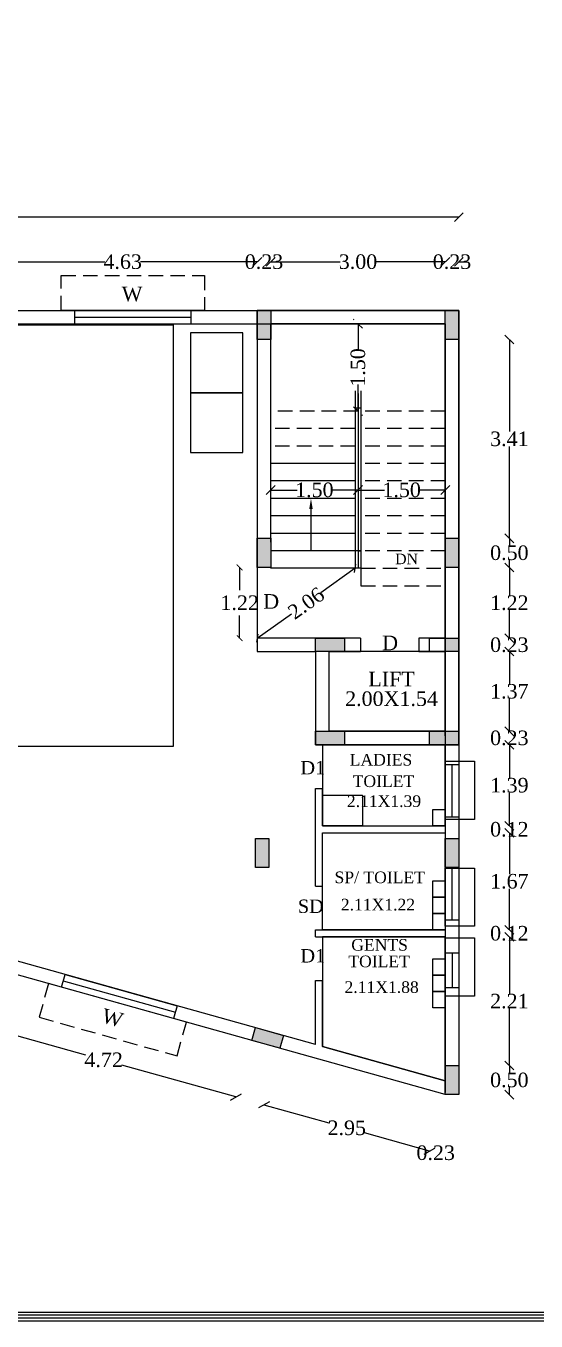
# Model space of a CAD drawing. Header units: metres. Extents: x 0 to 230, y 0 to 91.
# Drawn here: x 50.77 to 59.54, y 19.3 to 41.55 of the extents above; entities that cross this region are included whole.
import ezdxf
from ezdxf.enums import TextEntityAlignment as Align

# ---------------------------------------------------------------- set-up
doc = ezdxf.new("R2010")
doc.units = ezdxf.units.M
doc.header["$MEASUREMENT"] = 0
doc.header["$PDMODE"] = 33
doc.header["$PDSIZE"] = -3
doc.linetypes.add('HIDDEN', pattern=[0.375, 0.25, -0.125])
for name, color, linetype in [('BLK_1_FLR_1_BLT_UP_AREA', 1, 'Continuous'), ('BLK_1_FLR_1_DRINKING_WATER', 1, 'Continuous'), ('BLK_1_FLR_1_EXIT_WIDTH_DOOR', 2, 'Continuous'), ('BLK_1_FLR_1_LIFT_1', 30, 'Continuous'), ('BLK_1_FLR_1_REGULAR_ROOM', 1, 'Continuous'), ('BLK_1_FLR_1_SP_WC', 233, 'Continuous'), ('BLK_1_FLR_1_URINAL', 235, 'Continuous'), ('BLK_1_FLR_1_WASH', 57, 'Continuous'), ('BLK_1_FLR_1_WATER_CLOSET', 3, 'Continuous'), ('TOILET_VENTILATION', 6, 'Continuous')]:
    doc.layers.add(name, color=color, linetype=linetype)
doc.layers.add('DIST_EXIT', color=7, linetype='Continuous', lineweight=0)
doc.layers.add('FLOOR-GROUND', color=7, linetype='Continuous', lineweight=35)
doc.styles.add('Isa-', font='times.ttf')
doc.styles.get("Standard").update_dxf_attribs({"font": 'times.ttf', "height": 0.25})
doc.dimstyles.new('ISO-25', dxfattribs={"dimscale": 0, "dimtxt": 0.25, "dimasz": 0.15, "dimexe": 1.25, "dimexo": 0.625, "dimgap": 0, "dimtad": 0, "dimtih": 1, "dimtoh": 1, "dimzin": 1, "dimdsep": 46, "dimtxsty": 'Standard', "dimblk": 'OBLIQUE', "dimcen": 0, "dimse1": 1, "dimse2": 1, "dimclrd": 1, "dimclrt": 3, "dimadec": 0, "dimazin": 2, "dimtfac": 1, "dimtix": 1, "dimtofl": 0, "dimtmove": 0, "dimatfit": 3, "dimfxl": 0, "dimtolj": 1, "dimarcsym": 0})
doc.dimstyles.new('STANDARD$0', dxfattribs={"dimtxt": 0.5, "dimasz": 0.1, "dimexe": 2, "dimexo": 2, "dimgap": 0, "dimtad": 0, "dimzin": 0, "dimdsep": 46, "dimtxsty": 'Standard', "dimblk": 'OBLIQUE', "dimcen": -0.0625, "dimse1": 1, "dimse2": 1, "dimclrd": 3, "dimclre": 9, "dimadec": 0, "dimazin": 0, "dimtfac": 1, "dimtix": 1, "dimtofl": 0, "dimtmove": 2, "dimatfit": 3, "dimldrblk": 'OBLIQUE', "dimfxl": 0, "dimtolj": 1, "dimtzin": 0, "dimarcsym": 0})

# ---------------------------------------------------------------- blocks, each defined once
blk = doc.blocks.new('_Oblique')
at = {"color": 0, "linetype": 'ByBlock', "lineweight": -2}
blk.add_line((-0.5, -0.5), (0.5, 0.5), dxfattribs=at)
blk = doc.blocks.new('*D20')
at = {"color": 1, "lineweight": -2}
for p, q in [((56.477, 33.576), (56.932, 33.576)), ((57.977, 33.576), (57.522, 33.576))]:
    blk.add_line(p, q, dxfattribs=at)
at = {"layer": 'Defpoints', "color": 0}
for p in [(56.477, 33.576), (57.977, 33.576), (57.977, 33.576)]:
    blk.add_point(p, dxfattribs=at)
at = {"color": 1, "lineweight": -2, "xscale": 0.15, "yscale": 0.15, "zscale": 0.15, "rotation": 180}
blk.add_blockref('_Oblique', (56.477, 33.576), dxfattribs=at)
at = {"color": 1, "lineweight": -2, "xscale": 0.15, "yscale": 0.15, "zscale": 0.15}
blk.add_blockref('_Oblique', (57.977, 33.576), dxfattribs=at)
at = {"color": 3, "insert": (57.227, 33.576), "char_height": 0.25, "attachment_point": 5}
blk.add_mtext('\\A1;1.50', dxfattribs=at)
blk = doc.blocks.new('*D21')
at = {"color": 1, "lineweight": -2}
for p, q in [((54.977, 33.576), (55.432, 33.576)), ((56.477, 33.576), (56.022, 33.576))]:
    blk.add_line(p, q, dxfattribs=at)
at = {"layer": 'Defpoints', "color": 0}
for p in [(54.977, 33.576), (56.477, 33.576), (56.477, 33.576)]:
    blk.add_point(p, dxfattribs=at)
at = {"color": 1, "lineweight": -2, "xscale": 0.15, "yscale": 0.15, "zscale": 0.15, "rotation": 180}
blk.add_blockref('_Oblique', (54.977, 33.576), dxfattribs=at)
at = {"color": 1, "lineweight": -2, "xscale": 0.15, "yscale": 0.15, "zscale": 0.15}
blk.add_blockref('_Oblique', (56.477, 33.576), dxfattribs=at)
at = {"color": 3, "insert": (55.727, 33.576), "char_height": 0.25, "attachment_point": 5}
blk.add_mtext('\\A1;1.50', dxfattribs=at)
blk = doc.blocks.new('*D22')
at = {"color": 1, "lineweight": -2}
for p, q in [((56.477, 36.431), (56.477, 35.975)), ((56.477, 34.931), (56.477, 35.386))]:
    blk.add_line(p, q, dxfattribs=at)
at = {"layer": 'Defpoints', "color": 0, "linetype": 'HIDDEN'}
for p in [(56.477, 36.431), (56.477, 34.931), (56.477, 34.931)]:
    blk.add_point(p, dxfattribs=at)
at = {"color": 1, "linetype": 'HIDDEN', "lineweight": -2, "xscale": 0.15, "yscale": 0.15, "zscale": 0.15}
for p, rotation in [((56.477, 36.431), 90), ((56.477, 34.931), 270)]:
    blk.add_blockref('_Oblique', p, dxfattribs=dict(at, rotation=rotation))
at = {"color": 3, "linetype": 'HIDDEN', "insert": (56.477, 35.681), "char_height": 0.25, "attachment_point": 5, "rotation": 90}
blk.add_mtext('\\A1;1.50', dxfattribs=at)
blk = doc.blocks.new('_ArchTick')
at = {"color": 0, "linetype": 'ByBlock', "const_width": 0.15}
blk.add_lwpolyline([(-0.5, -0.5), (0.5, 0.5)], dxfattribs=at)
blk = doc.blocks.new('*D111')
at = {"layer": 'BLK_1_FLR_1_EXIT_WIDTH_DOOR', "lineweight": -2}
for p, q in [((54.444, 32.246), (54.444, 31.856)), ((54.444, 31.031), (54.444, 31.421))]:
    blk.add_line(p, q, dxfattribs=at)
at = {"layer": 'Defpoints', "color": 0}
for p in [(54.444, 32.246), (54.747, 32.246), (54.747, 31.031)]:
    blk.add_point(p, dxfattribs=at)
at = {"layer": 'BLK_1_FLR_1_EXIT_WIDTH_DOOR', "lineweight": -2, "xscale": 0.1, "yscale": 0.1, "zscale": 0.1}
for p, rotation in [((54.444, 32.246), 90), ((54.444, 31.031), 270)]:
    blk.add_blockref('_ArchTick', p, dxfattribs=dict(at, rotation=rotation))
at = {"layer": 'BLK_1_FLR_1_EXIT_WIDTH_DOOR', "color": 0, "lineweight": -3, "insert": (54.444, 31.638), "char_height": 0.25, "attachment_point": 5}
blk.add_mtext('\\A1;1.22', dxfattribs=at)
blk = doc.blocks.new('*D112')
at = {"layer": 'Defpoints', "color": 0}
for p in [(56.427, 32.231), (54.747, 31.031), (54.747, 31.031)]:
    blk.add_point(p, dxfattribs=at)
at = {"layer": 'DIST_EXIT', "color": 3, "lineweight": -2}
for p, q in [((56.427, 32.231), (55.841, 31.812)), ((54.747, 31.031), (55.333, 31.449))]:
    blk.add_line(p, q, dxfattribs=at)
at = {"layer": 'DIST_EXIT', "color": 3, "lineweight": -2, "xscale": 0.1, "yscale": 0.1, "zscale": 0.1}
for p, rotation in [((56.427, 32.231), 35.53767779203222), ((54.747, 31.031), 215.5376777920323)]:
    blk.add_blockref('_Oblique', p, dxfattribs=dict(at, rotation=rotation))
at = {"layer": 'DIST_EXIT', "color": 0, "lineweight": -3, "insert": (55.587, 31.631), "char_height": 0.25, "attachment_point": 5, "rotation": 35.5377}
blk.add_mtext('\\A1;2.06', dxfattribs=at)
blk = doc.blocks.new('*D37')
at = {"color": 1, "lineweight": -2}
for p, q in [((50.121, 37.496), (52.129, 37.496)), ((54.747, 37.496), (52.739, 37.496))]:
    blk.add_line(p, q, dxfattribs=at)
at = {"layer": 'Defpoints', "color": 0}
for p in [(54.747, 37.496), (50.121, 36.661), (54.747, 36.661)]:
    blk.add_point(p, dxfattribs=at)
at = {"color": 1, "lineweight": -2, "xscale": 0.15, "yscale": 0.15, "zscale": 0.15, "rotation": 180}
blk.add_blockref('_Oblique', (50.121, 37.496), dxfattribs=at)
at = {"color": 1, "lineweight": -2, "xscale": 0.15, "yscale": 0.15, "zscale": 0.15}
blk.add_blockref('_Oblique', (54.747, 37.496), dxfattribs=at)
at = {"color": 3, "insert": (52.434, 37.496), "char_height": 0.25, "attachment_point": 5}
blk.add_mtext('\\A1;4.63', dxfattribs=at)
blk = doc.blocks.new('*D38')
at = {"color": 1, "lineweight": -2}
for p, q in [((54.747, 37.496), (54.597, 37.496)), ((54.977, 37.496), (55.127, 37.496))]:
    blk.add_line(p, q, dxfattribs=at)
at = {"layer": 'Defpoints', "color": 0}
for p in [(54.977, 37.496), (54.747, 36.661), (54.977, 36.661)]:
    blk.add_point(p, dxfattribs=at)
at = {"color": 1, "lineweight": -2, "xscale": 0.15, "yscale": 0.15, "zscale": 0.15}
blk.add_blockref('_Oblique', (54.747, 37.496), dxfattribs=at)
at = {"color": 1, "lineweight": -2, "xscale": 0.15, "yscale": 0.15, "zscale": 0.15, "rotation": 180}
blk.add_blockref('_Oblique', (54.977, 37.496), dxfattribs=at)
at = {"color": 3, "insert": (54.862, 37.496), "char_height": 0.25, "attachment_point": 5}
blk.add_mtext('\\A1;0.23', dxfattribs=at)
blk = doc.blocks.new('*D39')
at = {"color": 1, "lineweight": -2}
for p, q in [((54.977, 37.496), (56.168, 37.496)), ((57.977, 37.496), (56.786, 37.496))]:
    blk.add_line(p, q, dxfattribs=at)
at = {"layer": 'Defpoints', "color": 0}
for p in [(57.977, 37.496), (54.977, 36.661), (57.977, 36.661)]:
    blk.add_point(p, dxfattribs=at)
at = {"color": 1, "lineweight": -2, "xscale": 0.15, "yscale": 0.15, "zscale": 0.15, "rotation": 180}
blk.add_blockref('_Oblique', (54.977, 37.496), dxfattribs=at)
at = {"color": 1, "lineweight": -2, "xscale": 0.15, "yscale": 0.15, "zscale": 0.15}
blk.add_blockref('_Oblique', (57.977, 37.496), dxfattribs=at)
at = {"color": 3, "insert": (56.477, 37.496), "char_height": 0.25, "attachment_point": 5}
blk.add_mtext('\\A1;3.00', dxfattribs=at)
blk = doc.blocks.new('*D40')
at = {"color": 1, "lineweight": -2}
for p, q in [((57.977, 37.496), (57.827, 37.496)), ((58.207, 37.496), (58.357, 37.496))]:
    blk.add_line(p, q, dxfattribs=at)
at = {"layer": 'Defpoints', "color": 0}
for p in [(58.207, 37.496), (57.977, 36.661), (58.207, 36.661)]:
    blk.add_point(p, dxfattribs=at)
at = {"color": 1, "lineweight": -2, "xscale": 0.15, "yscale": 0.15, "zscale": 0.15}
blk.add_blockref('_Oblique', (57.977, 37.496), dxfattribs=at)
at = {"color": 1, "lineweight": -2, "xscale": 0.15, "yscale": 0.15, "zscale": 0.15, "rotation": 180}
blk.add_blockref('_Oblique', (58.207, 37.496), dxfattribs=at)
at = {"color": 3, "insert": (58.092, 37.496), "char_height": 0.25, "attachment_point": 5}
blk.add_mtext('\\A1;0.23', dxfattribs=at)
blk = doc.blocks.new('*D41')
at = {"color": 1, "lineweight": -2}
for p, q in [((38.273, 38.262), (47.862, 38.262)), ((58.207, 38.262), (48.618, 38.262))]:
    blk.add_line(p, q, dxfattribs=at)
at = {"layer": 'Defpoints', "color": 0}
for p in [(58.207, 38.262), (38.273, 36.661), (58.207, 36.661)]:
    blk.add_point(p, dxfattribs=at)
at = {"color": 1, "lineweight": -2, "xscale": 0.15, "yscale": 0.15, "zscale": 0.15, "rotation": 180}
blk.add_blockref('_Oblique', (38.273, 38.262), dxfattribs=at)
at = {"color": 1, "lineweight": -2, "xscale": 0.15, "yscale": 0.15, "zscale": 0.15}
blk.add_blockref('_Oblique', (58.207, 38.262), dxfattribs=at)
at = {"color": 3, "insert": (48.24, 38.262), "char_height": 0.25, "attachment_point": 5}
blk.add_mtext('\\A1;19.93', dxfattribs=at)
blk = doc.blocks.new('*D45')
at = {"color": 1, "lineweight": -2}
for p, q in [((49.834, 24.422), (51.795, 23.873)), ((54.381, 23.15), (52.42, 23.698))]:
    blk.add_line(p, q, dxfattribs=at)
at = {"layer": 'Defpoints', "color": 0}
for p in [(50.105, 25.392), (54.652, 24.12), (54.381, 23.15)]:
    blk.add_point(p, dxfattribs=at)
at = {"color": 1, "lineweight": -2, "xscale": 0.15, "yscale": 0.15, "zscale": 0.15}
for p, rotation in [((49.834, 24.422), 164.3760175909101), ((54.381, 23.15), 344.3760175909101)]:
    blk.add_blockref('_Oblique', p, dxfattribs=dict(at, rotation=rotation))
at = {"color": 3, "insert": (52.107, 23.786), "char_height": 0.25, "attachment_point": 5}
blk.add_mtext('\\A1;4.72', dxfattribs=at)
blk = doc.blocks.new('*D46')
at = {"color": 1, "lineweight": -2}
for p, q in [((54.862, 23.015), (55.977, 22.704)), ((57.705, 22.22), (56.591, 22.532))]:
    blk.add_line(p, q, dxfattribs=at)
at = {"layer": 'Defpoints', "color": 0}
for p in [(55.134, 23.986), (57.977, 23.19), (57.705, 22.22)]:
    blk.add_point(p, dxfattribs=at)
at = {"color": 1, "lineweight": -2, "xscale": 0.15, "yscale": 0.15, "zscale": 0.15}
for p, rotation in [((54.862, 23.015), 164.3760175909101), ((57.705, 22.22), 344.3760175909101)]:
    blk.add_blockref('_Oblique', p, dxfattribs=dict(at, rotation=rotation))
at = {"color": 3, "insert": (56.284, 22.618), "char_height": 0.25, "attachment_point": 5}
blk.add_mtext('\\A1;2.95', dxfattribs=at)
blk = doc.blocks.new('*D129')
at = {"color": 1, "lineweight": -2}
for p, q in [((59.077, 36.161), (59.077, 34.581)), ((59.077, 32.746), (59.077, 34.326))]:
    blk.add_line(p, q, dxfattribs=at)
at = {"layer": 'Defpoints', "color": 0}
for p in [(58.207, 36.161), (58.207, 32.746), (59.077, 32.746)]:
    blk.add_point(p, dxfattribs=at)
at = {"color": 1, "lineweight": -2, "xscale": 0.15, "yscale": 0.15, "zscale": 0.15}
for p, rotation in [((59.077, 36.161), 90), ((59.077, 32.746), 270)]:
    blk.add_blockref('_Oblique', p, dxfattribs=dict(at, rotation=rotation))
at = {"color": 3, "insert": (59.077, 34.453), "char_height": 0.25, "attachment_point": 5}
blk.add_mtext('\\A1;3.41', dxfattribs=at)
blk = doc.blocks.new('*D130')
at = {"color": 1, "lineweight": -2}
for p, q in [((59.077, 32.746), (59.077, 32.623)), ((59.077, 32.246), (59.077, 32.368))]:
    blk.add_line(p, q, dxfattribs=at)
at = {"layer": 'Defpoints', "color": 0}
for p in [(58.207, 32.746), (58.207, 32.246), (59.077, 32.246)]:
    blk.add_point(p, dxfattribs=at)
at = {"color": 1, "lineweight": -2, "xscale": 0.15, "yscale": 0.15, "zscale": 0.15}
for p, rotation in [((59.077, 32.746), 90), ((59.077, 32.246), 270)]:
    blk.add_blockref('_Oblique', p, dxfattribs=dict(at, rotation=rotation))
at = {"color": 3, "insert": (59.077, 32.496), "char_height": 0.25, "attachment_point": 5}
blk.add_mtext('\\A1;0.50', dxfattribs=at)
blk = doc.blocks.new('*D131')
at = {"color": 1, "lineweight": -2}
for p, q in [((59.077, 32.246), (59.077, 31.766)), ((59.077, 31.031), (59.077, 31.511))]:
    blk.add_line(p, q, dxfattribs=at)
at = {"layer": 'Defpoints', "color": 0}
for p in [(58.207, 32.246), (58.207, 31.031), (59.077, 31.031)]:
    blk.add_point(p, dxfattribs=at)
at = {"color": 1, "lineweight": -2, "xscale": 0.15, "yscale": 0.15, "zscale": 0.15}
for p, rotation in [((59.077, 32.246), 90), ((59.077, 31.031), 270)]:
    blk.add_blockref('_Oblique', p, dxfattribs=dict(at, rotation=rotation))
at = {"color": 3, "insert": (59.077, 31.638), "char_height": 0.25, "attachment_point": 5}
blk.add_mtext('\\A1;1.22', dxfattribs=at)
blk = doc.blocks.new('*D132')
at = {"color": 1, "lineweight": -2}
for p, q in [((59.077, 31.031), (59.077, 31.181)), ((59.077, 30.801), (59.077, 30.651))]:
    blk.add_line(p, q, dxfattribs=at)
at = {"layer": 'Defpoints', "color": 0}
for p in [(58.207, 31.031), (58.207, 30.801), (59.077, 30.801)]:
    blk.add_point(p, dxfattribs=at)
at = {"color": 1, "lineweight": -2, "xscale": 0.15, "yscale": 0.15, "zscale": 0.15}
for p, rotation in [((59.077, 31.031), 270), ((59.077, 30.801), 90)]:
    blk.add_blockref('_Oblique', p, dxfattribs=dict(at, rotation=rotation))
at = {"color": 3, "insert": (59.077, 30.916), "char_height": 0.25, "attachment_point": 5}
blk.add_mtext('\\A1;0.23', dxfattribs=at)
blk = doc.blocks.new('*D133')
at = {"color": 1, "lineweight": -2}
for p, q in [((59.077, 30.801), (59.077, 30.243)), ((59.077, 29.431), (59.077, 29.988))]:
    blk.add_line(p, q, dxfattribs=at)
at = {"layer": 'Defpoints', "color": 0}
for p in [(58.207, 30.801), (58.207, 29.431), (59.077, 29.431)]:
    blk.add_point(p, dxfattribs=at)
at = {"color": 1, "lineweight": -2, "xscale": 0.15, "yscale": 0.15, "zscale": 0.15}
for p, rotation in [((59.077, 30.801), 90), ((59.077, 29.431), 270)]:
    blk.add_blockref('_Oblique', p, dxfattribs=dict(at, rotation=rotation))
at = {"color": 3, "insert": (59.077, 30.116), "char_height": 0.25, "attachment_point": 5}
blk.add_mtext('\\A1;1.37', dxfattribs=at)
blk = doc.blocks.new('*D134')
at = {"color": 1, "lineweight": -2}
for p, q in [((59.077, 29.431), (59.077, 29.581)), ((59.077, 29.201), (59.077, 29.051))]:
    blk.add_line(p, q, dxfattribs=at)
at = {"layer": 'Defpoints', "color": 0}
for p in [(58.207, 29.431), (58.207, 29.201), (59.077, 29.201)]:
    blk.add_point(p, dxfattribs=at)
at = {"color": 1, "lineweight": -2, "xscale": 0.15, "yscale": 0.15, "zscale": 0.15}
for p, rotation in [((59.077, 29.431), 270), ((59.077, 29.201), 90)]:
    blk.add_blockref('_Oblique', p, dxfattribs=dict(at, rotation=rotation))
at = {"color": 3, "insert": (59.077, 29.316), "char_height": 0.25, "attachment_point": 5}
blk.add_mtext('\\A1;0.23', dxfattribs=at)
blk = doc.blocks.new('*D135')
at = {"color": 1, "lineweight": -2}
for p, q in [((59.077, 29.201), (59.077, 28.631)), ((59.077, 27.806), (59.077, 28.376))]:
    blk.add_line(p, q, dxfattribs=at)
at = {"layer": 'Defpoints', "color": 0}
for p in [(58.207, 29.201), (57.977, 27.806), (59.077, 27.806)]:
    blk.add_point(p, dxfattribs=at)
at = {"color": 1, "lineweight": -2, "xscale": 0.15, "yscale": 0.15, "zscale": 0.15}
for p, rotation in [((59.077, 29.201), 90), ((59.077, 27.806), 270)]:
    blk.add_blockref('_Oblique', p, dxfattribs=dict(at, rotation=rotation))
at = {"color": 3, "insert": (59.077, 28.503), "char_height": 0.25, "attachment_point": 5}
blk.add_mtext('\\A1;1.39', dxfattribs=at)
blk = doc.blocks.new('*D136')
at = {"color": 1, "lineweight": -2}
for p, q in [((59.077, 27.806), (59.077, 27.956)), ((59.077, 27.686), (59.077, 27.536))]:
    blk.add_line(p, q, dxfattribs=at)
at = {"layer": 'Defpoints', "color": 0}
for p in [(57.977, 27.806), (57.977, 27.686), (59.077, 27.686)]:
    blk.add_point(p, dxfattribs=at)
at = {"color": 1, "lineweight": -2, "xscale": 0.15, "yscale": 0.15, "zscale": 0.15}
for p, rotation in [((59.077, 27.806), 270), ((59.077, 27.686), 90)]:
    blk.add_blockref('_Oblique', p, dxfattribs=dict(at, rotation=rotation))
at = {"color": 3, "insert": (59.077, 27.746), "char_height": 0.25, "attachment_point": 5}
blk.add_mtext('\\A1;0.12', dxfattribs=at)
blk = doc.blocks.new('*D137')
at = {"color": 1, "lineweight": -2}
for p, q in [((59.077, 27.686), (59.077, 26.98)), ((59.077, 26.02), (59.077, 26.725))]:
    blk.add_line(p, q, dxfattribs=at)
at = {"layer": 'Defpoints', "color": 0}
for p in [(57.977, 27.686), (57.977, 26.02), (59.077, 26.02)]:
    blk.add_point(p, dxfattribs=at)
at = {"color": 1, "lineweight": -2, "xscale": 0.15, "yscale": 0.15, "zscale": 0.15}
for p, rotation in [((59.077, 27.686), 90), ((59.077, 26.02), 270)]:
    blk.add_blockref('_Oblique', p, dxfattribs=dict(at, rotation=rotation))
at = {"color": 3, "insert": (59.077, 26.853), "char_height": 0.25, "attachment_point": 5}
blk.add_mtext('\\A1;1.67', dxfattribs=at)
blk = doc.blocks.new('*D138')
at = {"color": 1, "lineweight": -2}
for p, q in [((59.077, 26.02), (59.077, 26.17)), ((59.077, 25.9), (59.077, 25.75))]:
    blk.add_line(p, q, dxfattribs=at)
at = {"layer": 'Defpoints', "color": 0}
for p in [(57.977, 26.02), (57.977, 25.9), (59.077, 25.9)]:
    blk.add_point(p, dxfattribs=at)
at = {"color": 1, "lineweight": -2, "xscale": 0.15, "yscale": 0.15, "zscale": 0.15}
for p, rotation in [((59.077, 26.02), 270), ((59.077, 25.9), 90)]:
    blk.add_blockref('_Oblique', p, dxfattribs=dict(at, rotation=rotation))
at = {"color": 3, "insert": (59.077, 25.96), "char_height": 0.25, "attachment_point": 5}
blk.add_mtext('\\A1;0.12', dxfattribs=at)
blk = doc.blocks.new('*D139')
at = {"color": 1, "lineweight": -2}
for p, q in [((59.077, 25.9), (59.077, 24.923)), ((59.077, 23.69), (59.077, 24.668))]:
    blk.add_line(p, q, dxfattribs=at)
at = {"layer": 'Defpoints', "color": 0}
for p in [(57.977, 25.9), (57.977, 23.69), (59.077, 23.69)]:
    blk.add_point(p, dxfattribs=at)
at = {"color": 1, "lineweight": -2, "xscale": 0.15, "yscale": 0.15, "zscale": 0.15}
for p, rotation in [((59.077, 25.9), 90), ((59.077, 23.69), 270)]:
    blk.add_blockref('_Oblique', p, dxfattribs=dict(at, rotation=rotation))
at = {"color": 3, "insert": (59.077, 24.795), "char_height": 0.25, "attachment_point": 5}
blk.add_mtext('\\A1;2.21', dxfattribs=at)
blk = doc.blocks.new('*D140')
at = {"color": 1, "lineweight": -2}
for p, q in [((59.077, 23.69), (59.077, 23.568)), ((59.077, 23.19), (59.077, 23.313))]:
    blk.add_line(p, q, dxfattribs=at)
at = {"layer": 'Defpoints', "color": 0}
for p in [(57.977, 23.69), (57.977, 23.19), (59.077, 23.19)]:
    blk.add_point(p, dxfattribs=at)
at = {"color": 1, "lineweight": -2, "xscale": 0.15, "yscale": 0.15, "zscale": 0.15}
for p, rotation in [((59.077, 23.69), 90), ((59.077, 23.19), 270)]:
    blk.add_blockref('_Oblique', p, dxfattribs=dict(at, rotation=rotation))
at = {"color": 3, "insert": (59.077, 23.44), "char_height": 0.25, "attachment_point": 5}
blk.add_mtext('\\A1;0.50', dxfattribs=at)
blk = doc.blocks.new('*D141')
at = {"color": 1, "lineweight": -2}
for p, q in [((60.064, 36.661), (60.064, 30.053)), ((60.064, 23.19), (60.064, 29.798))]:
    blk.add_line(p, q, dxfattribs=at)
at = {"layer": 'Defpoints', "color": 0}
for p in [(58.207, 36.661), (58.207, 23.19), (60.064, 23.19)]:
    blk.add_point(p, dxfattribs=at)
at = {"color": 1, "lineweight": -2, "xscale": 0.15, "yscale": 0.15, "zscale": 0.15}
for p, rotation in [((60.064, 36.661), 90), ((60.064, 23.19), 270)]:
    blk.add_blockref('_Oblique', p, dxfattribs=dict(at, rotation=rotation))
at = {"color": 3, "insert": (60.064, 29.926), "char_height": 0.25, "attachment_point": 5}
blk.add_mtext('\\A1;13.47', dxfattribs=at)

msp = doc.modelspace()

# ---------------------------------------------------------------- hatches: boundary and pattern name
h = msp.add_hatch(color=3)
h.dxf.hatch_style = 1
h.paths.add_polyline_path([(38.273, 36.161), (38.503, 36.161), (38.503, 36.661), (38.273, 36.661)])
h.paths.add_polyline_path([(43.621, 36.43), (43.621, 36.66), (43.121, 36.66), (43.121, 36.43)])
h.paths.add_polyline_path([(49.621, 36.661), (49.621, 36.431), (50.121, 36.431), (50.121, 36.661)])
h.paths.add_polyline_path([(38.273, 32.246), (38.503, 32.246), (38.503, 32.746), (38.273, 32.746)])
h.paths.add_polyline_path([(43.613, 32.516), (43.613, 32.746), (43.113, 32.746), (43.113, 32.516)])
h.paths.add_polyline_path([(49.615, 32.746), (49.615, 32.516), (50.115, 32.516), (50.115, 32.746)])
h.paths.add_polyline_path([(50.109, 29.361), (50.109, 29.591), (49.609, 29.591), (49.609, 29.361)])
h.paths.add_polyline_path([(49.685, 25.748), (49.623, 25.527), (50.105, 25.392), (50.167, 25.613)])
h.paths.add_polyline_path([(43.607, 29.786), (43.607, 30.016), (43.107, 30.016), (43.107, 29.786)])
h.paths.add_polyline_path([(38.273, 28.701), (38.503, 28.701), (38.503, 29.201), (38.273, 29.201)])
h.paths.add_polyline_path([(43.497, 27.24), (43.559, 27.461), (43.077, 27.596), (43.016, 27.374)])
h.paths.add_polyline_path([(55.134, 23.986), (55.196, 24.207), (54.714, 24.342), (54.652, 24.12)])
h.paths.add_polyline_path([(54.715, 27.09), (54.945, 27.09), (54.945, 27.59), (54.715, 27.59)])
h.paths.add_polyline_path([(57.977, 27.09), (58.207, 27.09), (58.207, 27.59), (57.977, 27.59)])
h.paths.add_polyline_path([(57.977, 23.19), (58.207, 23.19), (58.207, 23.69), (57.977, 23.69)])
h.paths.add_polyline_path([(57.707, 29.431), (57.707, 29.201), (58.207, 29.201), (58.207, 29.431)])
h.paths.add_polyline_path([(55.747, 29.431), (55.747, 29.201), (56.247, 29.201), (56.247, 29.431)])
h.paths.add_polyline_path([(56.247, 30.801), (56.247, 31.031), (55.747, 31.031), (55.747, 30.801)])
h.paths.add_polyline_path([(57.707, 30.801), (57.977, 30.801), (57.977, 31.031), (57.707, 31.031)], flags=17)
h.paths.add_polyline_path([(58.207, 30.801), (58.207, 31.031), (57.707, 31.031), (57.707, 30.801)])
h.paths.add_polyline_path([(54.747, 32.246), (54.977, 32.246), (54.977, 32.746), (54.747, 32.746)])
h.paths.add_polyline_path([(57.977, 32.246), (58.207, 32.246), (58.207, 32.746), (57.977, 32.746)])
h.paths.add_polyline_path([(54.977, 36.661), (54.747, 36.661), (54.747, 36.161), (54.977, 36.161)])
h.paths.add_polyline_path([(58.207, 36.661), (57.977, 36.661), (57.977, 36.161), (58.207, 36.161)])

# ---------------------------------------------------------------- linework, layer by layer
at = {"color": 7}
for p, q in [((51.609, 36.546), (53.609, 36.546)), ((51.413, 25.145), (53.339, 24.607))]:
    msp.add_line(p, q, dxfattribs=at)
at = {"color": 7, "lineweight": -3}
for p, q in [((58.207, 29.351), (58.207, 36.661)), ((57.977, 29.351), (57.977, 36.431))]:
    msp.add_line(p, q, dxfattribs=at)
for p, q in [((54.977, 32.681), (54.977, 36.431)), ((57.977, 36.431), (54.977, 36.431)), ((54.747, 32.681), (54.747, 30.951)), ((54.977, 32.681), (54.977, 32.381)), ((54.977, 32.381), (54.977, 32.246)), ((56.52, 31.031), (54.747, 31.031)), ((55.747, 31.031), (55.977, 31.031)), ((56.52, 31.031), (56.52, 30.801)), ((57.977, 31.031), (57.52, 31.031)), ((57.52, 31.031), (57.52, 30.801)), ((54.747, 30.801), (55.747, 30.801)), ((55.747, 30.801), (55.747, 29.201)), ((55.747, 30.801), (55.747, 29.201)), ((55.747, 30.801), (55.747, 29.201)), ((55.747, 30.801), (55.747, 29.201)), ((55.977, 30.801), (56.52, 30.801)), ((55.977, 30.801), (55.977, 29.431)), ((57.52, 30.801), (57.977, 30.801)), ((57.977, 29.431), (57.977, 30.801)), ((57.977, 29.431), (55.977, 29.431)), ((57.977, 29.431), (55.977, 29.431)), ((55.747, 29.201), (57.977, 29.201)), ((55.747, 29.201), (55.867, 29.201)), ((55.867, 29.201), (57.977, 29.201)), ((57.977, 28.863), (58.207, 28.863)), ((58.092, 27.963), (58.092, 28.863)), ((55.747, 27.686), (55.747, 28.451)), ((55.747, 26.77), (55.747, 28.451)), ((55.747, 28.451), (55.867, 28.451)), ((55.867, 27.806), (55.867, 28.451)), ((57.977, 27.963), (58.207, 27.963)), ((55.867, 27.806), (57.977, 27.806)), ((55.867, 27.686), (55.897, 27.686)), ((55.897, 27.686), (57.977, 27.686)), ((55.747, 26.77), (55.747, 27.24)), ((55.867, 26.77), (55.867, 27.24)), ((57.977, 27.09), (58.207, 27.09)), ((58.092, 26.19), (58.092, 27.09)), ((55.747, 26.77), (55.867, 26.77)), ((57.977, 26.19), (58.207, 26.19)), ((55.747, 25.9), (55.747, 26.02)), ((55.747, 25.9), (55.747, 26.02)), ((55.747, 26.02), (55.867, 26.02)), ((55.747, 25.9), (55.867, 25.9)), ((55.867, 26.02), (57.977, 26.02)), ((55.867, 25.9), (57.977, 25.9)), ((58.207, 25.623), (57.989, 25.623)), ((58.092, 25.623), (58.092, 25.023)), ((55.747, 24.45), (55.747, 25.15)), ((55.747, 24.053), (55.747, 25.15)), ((55.747, 25.15), (55.867, 25.15)), ((55.867, 24.019), (55.867, 25.15)), ((58.207, 25.023), (57.977, 25.023))]:
    msp.add_line(p, q)
at = {"color": 0}
for p, q in [((56.427, 35.281), (56.427, 32.531)), ((56.477, 35.231), (56.477, 32.531)), ((56.527, 35.281), (56.527, 32.231)), ((56.427, 34.981), (56.427, 32.231)), ((56.527, 34.981), (56.427, 34.981)), ((56.477, 34.931), (56.477, 32.231)), ((56.527, 34.981), (56.527, 31.931)), ((56.427, 34.031), (54.977, 34.031)), ((56.427, 33.731), (54.977, 33.731)), ((56.427, 33.431), (54.977, 33.431)), ((56.427, 33.131), (54.977, 33.131)), ((56.427, 32.831), (54.977, 32.831)), ((56.477, 32.531), (54.977, 32.531)), ((56.527, 32.531), (54.977, 32.531)), ((56.477, 32.531), (56.527, 32.531)), ((54.977, 32.231), (54.977, 32.246)), ((56.527, 32.231), (54.977, 32.231))]:
    msp.add_line(p, q, dxfattribs=at)
at = {"linetype": 'HIDDEN'}
msp.add_line((57.977, 34.931), (54.977, 34.931), dxfattribs=at)
at = {"color": 0, "linetype": 'HIDDEN'}
for p, q in [((56.427, 34.631), (54.977, 34.631)), ((57.977, 34.631), (56.527, 34.631)), ((56.427, 34.331), (54.977, 34.331)), ((57.977, 34.331), (56.527, 34.331)), ((57.977, 34.031), (56.527, 34.031)), ((57.977, 33.731), (56.527, 33.731)), ((57.977, 33.431), (56.527, 33.431)), ((57.977, 33.131), (56.527, 33.131)), ((57.977, 32.831), (56.527, 32.831)), ((57.977, 32.531), (56.527, 32.531)), ((56.527, 32.231), (57.977, 32.231)), ((56.527, 31.931), (57.977, 31.931))]:
    msp.add_line(p, q, dxfattribs=at)
at = {"color": 7}
for points in [[(8.598, 19.3), (8.598, 79.3), (108.598, 79.3), (108.598, 19.3)], [(8.648, 19.35), (8.648, 79.25), (108.548, 79.25), (108.548, 19.35)], [(8.698, 19.4), (8.698, 79.2), (108.498, 79.2), (108.498, 19.4)], [(8.748, 19.45), (8.748, 79.15), (108.448, 79.15), (108.448, 19.45)], [(51.609, 36.431), (53.609, 36.431), (53.609, 36.661), (51.609, 36.661)], [(51.444, 25.256), (53.37, 24.718), (53.308, 24.496), (51.382, 25.035)]]:
    msp.add_lwpolyline(points, close=True, dxfattribs=at)
at = {"color": 7, "linetype": 'HIDDEN'}
for points in [[(51.609, 36.661), (51.379, 36.661), (51.379, 37.261), (53.839, 37.261), (53.839, 36.661), (53.609, 36.661)], [(51.382, 25.035), (51.161, 25.097), (50.999, 24.519), (53.368, 23.856), (53.53, 24.434), (53.308, 24.496)]]:
    msp.add_lwpolyline(points, dxfattribs=at)
for points in [[(54.977, 36.161), (54.747, 36.161), (54.747, 36.661), (54.977, 36.661), (54.977, 36.161)], [(58.207, 29.201), (58.207, 36.661), (54.747, 36.661), (54.747, 30.801), (55.747, 30.801), (55.747, 29.201)], [(54.977, 36.161), (54.747, 36.161), (54.747, 36.661), (54.977, 36.661), (54.977, 36.161)], [(58.207, 36.161), (57.977, 36.161), (57.977, 36.661), (58.207, 36.661), (58.207, 36.161)], [(58.207, 36.161), (57.977, 36.161), (57.977, 36.661), (58.207, 36.661), (58.207, 36.161)], [(54.977, 32.246), (54.747, 32.246), (54.747, 32.746), (54.977, 32.746), (54.977, 32.246)], [(54.977, 32.246), (54.747, 32.246), (54.747, 32.746), (54.977, 32.746), (54.977, 32.246)], [(58.207, 32.246), (57.977, 32.246), (57.977, 32.746), (58.207, 32.746), (58.207, 32.246)], [(58.207, 32.246), (57.977, 32.246), (57.977, 32.746), (58.207, 32.746), (58.207, 32.246)], [(55.747, 30.801), (55.747, 31.031), (56.247, 31.031), (56.247, 30.801), (55.747, 30.801)], [(57.707, 30.801), (57.707, 31.031), (58.207, 31.031), (58.207, 30.801), (57.707, 30.801)], [(55.747, 29.201), (55.747, 29.431), (56.247, 29.431), (56.247, 29.201), (55.747, 29.201)], [(57.707, 29.201), (57.707, 29.431), (58.207, 29.431), (58.207, 29.201), (57.707, 29.201)], [(57.707, 29.201), (57.707, 29.431), (58.207, 29.431), (58.207, 29.201), (57.707, 29.201)], [(57.707, 29.201), (57.707, 29.431), (58.207, 29.431), (58.207, 29.201), (57.707, 29.201)], [(54.945, 27.09), (54.715, 27.09), (54.715, 27.59), (54.945, 27.59), (54.945, 27.09)], [(58.207, 27.09), (57.977, 27.09), (57.977, 27.59), (58.207, 27.59), (58.207, 27.09)], [(54.652, 24.12), (54.714, 24.342), (55.196, 24.207), (55.134, 23.986), (54.652, 24.12)], [(57.977, 23.69), (58.207, 23.69), (58.207, 23.19), (57.977, 23.19), (57.977, 23.69)]]:
    msp.add_lwpolyline(points, close=True)
at = {"color": 7}
msp.add_lwpolyline([(55.747, 24.053), (38.503, 28.875), (38.503, 36.431), (57.977, 36.431), (57.977, 23.429), (55.867, 24.019)], dxfattribs=at)
for points in [[(54.747, 36.431), (54.747, 32.681)], [(54.747, 36.431), (54.747, 32.681)], [(57.977, 29.026), (57.977, 27.806)], [(57.977, 27.686), (57.977, 26.466)], [(57.977, 26.346), (57.977, 25.126)], [(57.977, 24.896), (57.977, 23.226)]]:
    msp.add_lwpolyline(points)
at = {"linetype": 'ByBlock', "lineweight": -2}
msp.add_lwpolyline([(55.669, 33.251), (55.669, 32.526)], dxfattribs=at)
msp.add_solid([(55.699, 33.251), (55.669, 33.431), (55.639, 33.251)])
at = {"layer": 'BLK_1_FLR_1_BLT_UP_AREA', "color": 18, "lineweight": -3}
msp.add_lwpolyline([(38.273, 36.661), (58.207, 36.661), (58.207, 23.19), (57.977, 23.19), (38.273, 28.701), (38.273, 36.661)], close=True, dxfattribs=at)
at = {"layer": 'BLK_1_FLR_1_DRINKING_WATER'}
for points in [[(54.498, 36.274), (53.598, 36.274), (53.598, 35.247), (54.498, 35.247)], [(54.498, 35.247), (53.598, 35.247), (53.598, 34.22), (54.498, 34.22)]]:
    msp.add_lwpolyline(points, close=True, dxfattribs=at)
at = {"layer": 'BLK_1_FLR_1_LIFT_1', "lineweight": -3, "ltscale": 2}
msp.add_lwpolyline([(55.977, 29.431), (57.977, 29.431), (57.977, 30.801), (55.977, 30.801)], close=True, dxfattribs=at)
at = {"layer": 'BLK_1_FLR_1_REGULAR_ROOM', "color": 2, "lineweight": 25, "ltscale": 0.25}
msp.add_lwpolyline([(38.503, 36.411), (53.303, 36.411), (53.303, 29.172), (38.503, 29.172)], close=True, dxfattribs=at)
at = {"layer": 'BLK_1_FLR_1_SP_WC'}
msp.add_lwpolyline([(55.867, 27.686), (57.977, 27.686), (57.977, 26.02), (55.867, 26.02)], close=True, dxfattribs=at)
at = {"layer": 'BLK_1_FLR_1_URINAL', "ltscale": 3}
msp.add_lwpolyline([(55.867, 28.336), (56.554, 28.336), (56.554, 27.806), (55.867, 27.806)], close=True, dxfattribs=at)
at = {"layer": 'BLK_1_FLR_1_WASH', "color": 57, "lineweight": 25, "ltscale": 0.25}
msp.add_lwpolyline([(57.977, 28.087), (57.977, 27.806), (57.764, 27.806), (57.764, 28.087)], close=True, dxfattribs=at)
at = {"layer": 'BLK_1_FLR_1_WASH', "color": 55, "lineweight": 25, "ltscale": 0.25}
for points in [[(57.977, 26.863), (57.977, 26.582), (57.764, 26.582), (57.764, 26.863)], [(57.977, 25.523), (57.977, 25.242), (57.764, 25.242), (57.764, 25.523)]]:
    msp.add_lwpolyline(points, close=True, dxfattribs=at)
at = {"layer": 'BLK_1_FLR_1_WASH', "color": 56, "lineweight": 25, "ltscale": 0.25}
for points in [[(57.977, 26.582), (57.977, 26.301), (57.764, 26.301), (57.764, 26.582)], [(57.977, 26.301), (57.977, 26.02), (57.764, 26.02), (57.764, 26.301)], [(57.977, 25.242), (57.977, 24.961), (57.764, 24.961), (57.764, 25.242)], [(57.977, 24.961), (57.977, 24.68), (57.764, 24.68), (57.764, 24.961)]]:
    msp.add_lwpolyline(points, close=True, dxfattribs=at)
at = {"layer": 'BLK_1_FLR_1_WATER_CLOSET', "color": 2}
msp.add_lwpolyline([(57.977, 29.201), (55.867, 29.201), (55.867, 27.806), (57.977, 27.806)], close=True, dxfattribs=at)
at = {"layer": 'BLK_1_FLR_1_WATER_CLOSET', "color": 1}
msp.add_lwpolyline([(55.867, 24.019), (57.977, 23.429), (57.977, 25.9), (55.867, 25.9), (55.867, 24.019)], close=True, dxfattribs=at)
at = {"layer": 'FLOOR-GROUND', "color": 7, "lineweight": 25, "ltscale": 2}
msp.add_line((57.977, 29.431), (57.977, 30.801), dxfattribs=at)
at = {"layer": 'TOILET_VENTILATION'}
for points in [[(58.477, 28.916), (58.477, 27.916), (57.977, 27.916), (57.977, 28.916), (58.477, 28.916)], [(58.477, 27.082), (58.477, 26.082), (57.977, 26.082), (57.977, 27.082), (58.477, 27.082)], [(58.477, 25.883), (58.477, 24.883), (57.977, 24.883), (57.977, 25.883), (58.477, 25.883)]]:
    msp.add_lwpolyline(points, close=True, dxfattribs=at)

# ---------------------------------------------------------------- texts
at = {"color": 2, "style": 'Isa-'}
for s, height, p in [('W', 0.25, (52.596, 36.943)), ('D1', 0.23, (55.701, 28.806)), ('SD', 0.23, (55.666, 26.426)), ('D1', 0.23, (55.701, 25.575))]:
    msp.add_text(s, height=height, dxfattribs=at).set_placement(p, align=Align.MIDDLE_CENTER)
at = {"color": 7, "style": 'Isa-'}
for s, p in [('LADIES', (56.872, 28.942)), ('TOILET', (56.914, 28.574)), ('GENTS', (56.848, 25.763)), ('TOILET', (56.839, 25.479))]:
    msp.add_text(s, height=0.2, dxfattribs=at).set_placement(p, align=Align.MIDDLE_CENTER)
at = {"color": 2, "style": 'Isa-'}
msp.add_text('W', height=0.25, rotation=344.376, dxfattribs=at).set_placement((52.259, 24.508), align=Align.MIDDLE_CENTER)
for s, insert, char_height, attachment_point in [('DN', (57.115, 32.482), 0.18, 1), ('\\A1;D', (54.986, 31.662), 0.25, 5), ('\\A1;D', (57.029, 30.949), 0.25, 5), ('\\A1;LIFT', (57.053, 30.329), 0.25, 5), ('\\A1;2.00X1.54', (57.053, 29.989), 0.25, 5)]:
    msp.add_mtext(s, dxfattribs=dict(insert=insert, char_height=char_height, attachment_point=attachment_point))
at = {"color": 7, "char_height": 0.2, "attachment_point": 5, "style": 'Isa-'}
for s, insert in [('\\A1;2.11X1.39', (56.924, 28.229)), ('\\A1;SP/ TOILET', (56.85, 26.921)), ('\\A1;2.11X1.22', (56.82, 26.452)), ('\\A1;2.11X1.88', (56.883, 25.035))]:
    msp.add_mtext(s, dxfattribs=dict(at, insert=insert))
at = {"color": 3, "insert": (57.812, 22.19), "char_height": 0.25, "attachment_point": 5}
msp.add_mtext('\\A1;0.23', dxfattribs=at)

# ---------------------------------------------------------------- dimensions: what is measured, and where the dimension line sits
at = {"color": 1}
for base, p1, p2, override, picture, middle in [((58.207, 38.262), (38.273, 36.661), (58.207, 36.661), {"dimscale": 1}, '*D41', (48.24, 38.262)), ((54.747, 37.496), (50.121, 36.661), (54.747, 36.661), {"dimscale": 1, "dimtmove": 1}, '*D37', (52.434, 37.496)), ((54.977, 37.496), (54.747, 36.661), (54.977, 36.661), {"dimscale": 1, "dimtmove": 1}, '*D38', (54.862, 37.496)), ((57.977, 37.496), (54.977, 36.661), (57.977, 36.661), {"dimscale": 1, "dimtmove": 1}, '*D39', (56.477, 37.496)), ((58.207, 37.496), (57.977, 36.661), (58.207, 36.661), {"dimscale": 1, "dimtmove": 1}, '*D40', (58.092, 37.496))]:
    dim = msp.add_linear_dim(base=base, p1=p1, p2=p2, dimstyle='ISO-25', override=override, dxfattribs=at)
    dim.commit()
    dim.dimension.update_dxf_attribs({"geometry": picture, "text_midpoint": middle})
dim = msp.add_aligned_dim(p1=(58.207, 36.661), p2=(58.207, 23.19), distance=1.858, dimstyle='ISO-25', override={"dimscale": 1}, dxfattribs=at)
dim.commit()
dim.dimension.update_dxf_attribs({"geometry": '*D141', "text_midpoint": (60.064, 29.926)})
at = {"color": 0, "linetype": 'HIDDEN'}
dim = msp.add_linear_dim(base=(56.477, 34.931), p1=(56.477, 36.431), p2=(56.477, 34.931), angle=90, dimstyle='ISO-25', override={"dimscale": 1}, dxfattribs=at)
dim.commit()
dim.dimension.update_dxf_attribs({"geometry": '*D22', "text_midpoint": (56.477, 35.681), "text_rotation": 90})
at = {"color": 1}
for base, p1, p2, angle, picture, middle in [((59.0774, 32.7458), (58.2067, 36.1606), (58.2067, 32.7458), 90, '*D129', (59.0774, 34.4532)), ((59.077, 32.246), (58.207, 32.746), (58.207, 32.246), 90, '*D130', (59.077, 32.496)), ((59.0774, 31.0306), (58.2067, 32.2458), (58.2067, 31.0306), 90, '*D131', (59.0774, 31.6382)), ((59.077, 30.801), (58.207, 31.031), (58.207, 30.801), 90, '*D132', (59.077, 30.916)), ((59.077, 29.431), (58.207, 30.801), (58.207, 29.431), 90, '*D133', (59.077, 30.116)), ((59.077, 29.201), (58.207, 29.431), (58.207, 29.201), 90, '*D134', (59.077, 29.316)), ((59.0774, 27.8058), (58.2067, 29.2006), (57.9767, 27.8058), 90, '*D135', (59.0774, 28.5032)), ((59.077, 27.686), (57.977, 27.806), (57.977, 27.686), 90, '*D136', (59.077, 27.746)), ((59.077, 26.02), (57.977, 27.686), (57.977, 26.02), 90, '*D137', (59.077, 26.853)), ((59.077, 25.9), (57.977, 26.02), (57.977, 25.9), 90, '*D138', (59.077, 25.96)), ((59.077, 23.69), (57.977, 25.9), (57.977, 23.69), 90, '*D139', (59.077, 24.795)), ((54.381, 23.15), (50.105, 25.392), (54.652, 24.12), 164.376, '*D45', (52.107, 23.786)), ((57.705, 22.22), (55.134, 23.986), (57.977, 23.19), 164.376, '*D46', (56.284, 22.618)), ((59.077, 23.19), (57.977, 23.69), (57.977, 23.19), 90, '*D140', (59.077, 23.44))]:
    dim = msp.add_linear_dim(base=base, p1=p1, p2=p2, angle=angle, dimstyle='ISO-25', override={"dimscale": 1, "dimtmove": 1}, dxfattribs=at)
    dim.commit()
    dim.dimension.update_dxf_attribs({"geometry": picture, "text_midpoint": middle})
at = {"color": 0}
for base, p1, p2, picture, middle in [((56.477, 33.576), (54.977, 33.576), (56.477, 33.576), '*D21', (55.727, 33.576)), ((57.977, 33.576), (56.477, 33.576), (57.977, 33.576), '*D20', (57.227, 33.576))]:
    dim = msp.add_linear_dim(base=base, p1=p1, p2=p2, angle=180, dimstyle='ISO-25', override={"dimscale": 1}, dxfattribs=at)
    dim.commit()
    dim.dimension.update_dxf_attribs({"geometry": picture, "text_midpoint": middle})
at = {"layer": 'BLK_1_FLR_1_EXIT_WIDTH_DOOR', "lineweight": -3}
dim = msp.add_linear_dim(base=(54.4438, 32.2458), p1=(54.7467, 31.0306), p2=(54.7467, 32.2458), angle=90, dimstyle='STANDARD$0', override={"dimtxt": 0.21, "dimexe": 0.18, "dimexo": 0.0625, "dimgap": 0.09, "dimtih": 1, "dimtoh": 1, "dimblk1": 'ArchTick', "dimblk2": 'ArchTick', "dimsah": 1, "dimcen": 0.09, "dimclrd": 256, "dimclre": 0, "dimtdec": 4, "dimtix": 0, "dimtmove": 0}, dxfattribs=at)
dim.commit()
dim.dimension.update_dxf_attribs({"geometry": '*D111', "text_midpoint": (54.4438, 31.6382)})
at = {"layer": 'DIST_EXIT', "lineweight": -3}
dim = msp.add_aligned_dim(p1=(56.427, 32.231), p2=(54.747, 31.031), distance=0, dimstyle='STANDARD$0', override={"dimtxt": 0.23}, dxfattribs=at)
dim.commit()
dim.dimension.update_dxf_attribs({"geometry": '*D112', "text_midpoint": (55.587, 31.631)})

doc.saveas('drawing.dxf')
